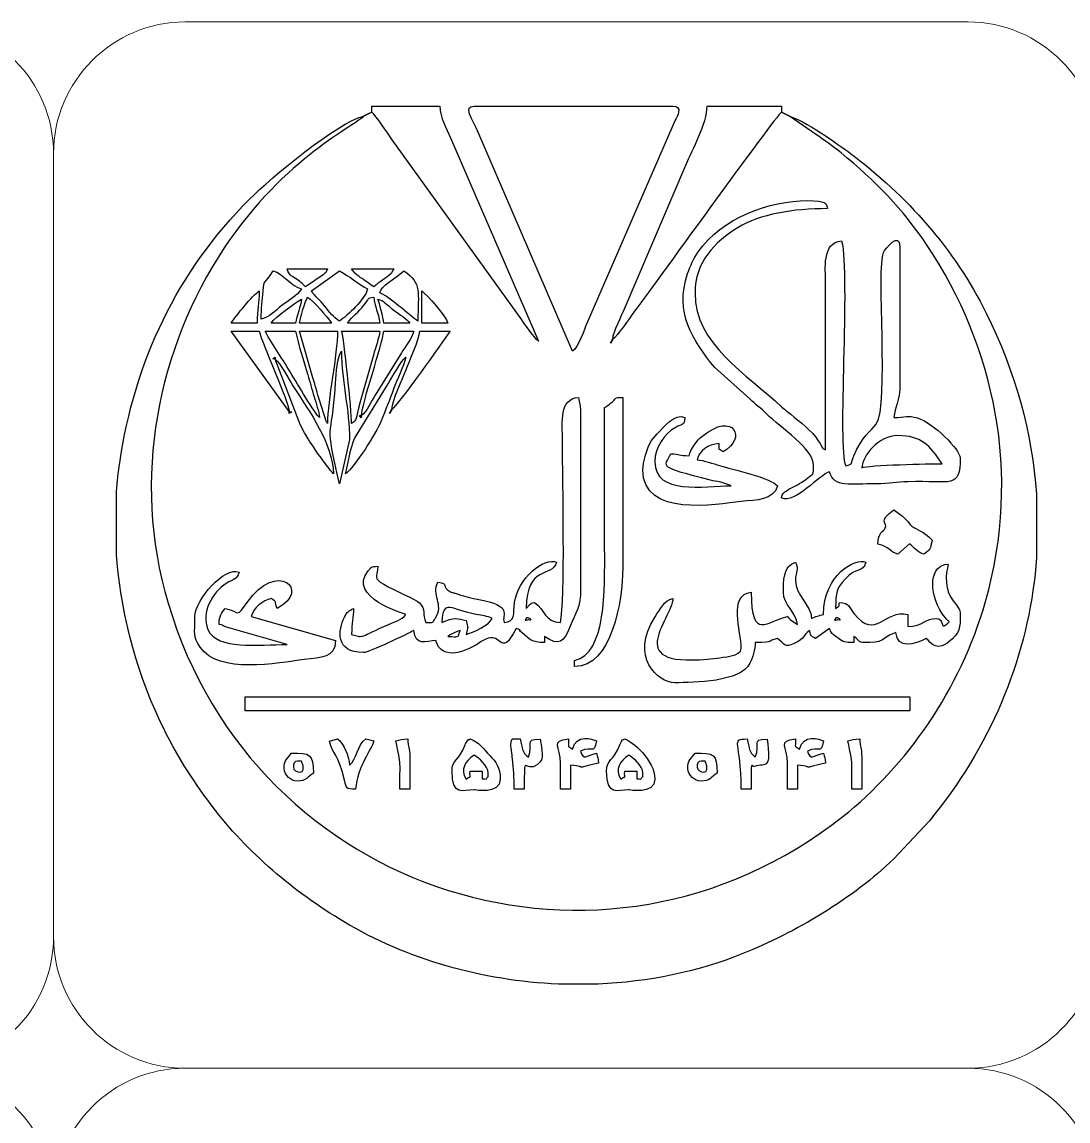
# Model space of a CAD drawing. Header units: millimetres. Extents: x -591 to 604, y 170 to 320.
# Drawn here: x 353.9 to 403.7, y 267.6 to 319.9 of the extents above; entities that cross this region are included whole.
import ezdxf

# ---------------------------------------------------------------- set-up
doc = ezdxf.new("R2010")
doc.units = ezdxf.units.MM
doc.header["$MEASUREMENT"] = 0
doc.layers.add('Layer 1', color=7, linetype='Continuous')

msp = doc.modelspace()

# ---------------------------------------------------------------- linework, layer by layer
at = {"layer": 'Layer 1', "color": 250, "lineweight": 18}
for points in [[(311.8292, 319.8725), (311.8292, 319.8725), (349.1166, 319.8725), (349.1166, 319.8725), (352.5625, 319.8725), (355.3729, 317.0621), (355.3729, 313.6162), (355.3729, 313.6162), (355.3729, 276.3288), (355.3729, 276.3288), (355.3729, 272.8829), (352.5625, 270.0725), (349.1166, 270.0725), (349.1166, 270.0725), (311.8292, 270.0725), (311.8292, 270.0725), (308.3833, 270.0725), (305.5729, 272.8829), (305.5729, 276.3288), (305.5729, 276.3288), (305.5729, 313.6162), (305.5729, 313.6162), (305.5729, 317.0621), (308.3833, 319.8725), (311.8292, 319.8725)], [(361.6292, 319.8725), (361.6292, 319.8725), (398.9166, 319.8725), (398.9166, 319.8725), (402.3625, 319.8725), (405.1729, 317.0621), (405.1729, 313.6162), (405.1729, 313.6162), (405.1729, 276.3288), (405.1729, 276.3288), (405.1729, 272.8829), (402.3625, 270.0725), (398.9166, 270.0725), (398.9166, 270.0725), (361.6292, 270.0725), (361.6292, 270.0725), (358.1833, 270.0725), (355.3729, 272.8829), (355.3729, 276.3288), (355.3729, 276.3288), (355.3729, 313.6162), (355.3729, 313.6162), (355.3729, 317.0621), (358.1833, 319.8725), (361.6292, 319.8725)], [(311.8292, 270.0725), (311.8292, 270.0725), (349.1166, 270.0725), (349.1166, 270.0725), (352.5625, 270.0725), (355.3729, 267.2621), (355.3729, 263.8162), (355.3729, 263.8162), (355.3729, 226.5288), (355.3729, 226.5288), (355.3729, 223.0829), (352.5625, 220.2725), (349.1166, 220.2725), (349.1166, 220.2725), (311.8292, 220.2725), (311.8292, 220.2725), (308.3833, 220.2725), (305.5729, 223.0829), (305.5729, 226.5288), (305.5729, 226.5288), (305.5729, 263.8162), (305.5729, 263.8162), (305.5729, 267.2621), (308.3833, 270.0725), (311.8292, 270.0725)], [(361.6292, 270.0725), (361.6292, 270.0725), (398.9166, 270.0725), (398.9166, 270.0725), (402.3625, 270.0725), (405.1729, 267.2621), (405.1729, 263.8162), (405.1729, 263.8162), (405.1729, 226.5288), (405.1729, 226.5288), (405.1729, 223.0829), (402.3625, 220.2725), (398.9166, 220.2725), (398.9166, 220.2725), (361.6292, 220.2725), (361.6292, 220.2725), (358.1833, 220.2725), (355.3729, 223.0829), (355.3729, 226.5288), (355.3729, 226.5288), (355.3729, 263.8162), (355.3729, 263.8162), (355.3729, 267.2621), (358.1833, 270.0725), (361.6292, 270.0725)]]:
    msp.add_open_spline(points, degree=3, knots=[0, 0, 0, 0, 0.125, 0.125, 0.125, 0.25, 0.25, 0.25, 0.375, 0.375, 0.375, 0.5, 0.5, 0.5, 0.625, 0.625, 0.625, 0.75, 0.75, 0.75, 0.875, 0.875, 0.875, 1, 1, 1, 1], dxfattribs=at)
at = {"layer": 'Layer 1', "color": 240}
for points, knots in [([(370.3283, 315.4831), (370.3283, 315.4831), (370.1371, 315.3875), (370.1371, 315.3875), (370.1371, 315.3875), (370.3283, 315.4831), (370.3283, 315.4831)], [0, 0, 0, 0, 0.5, 0.5, 0.5, 1, 1, 1, 1]), ([(370.5196, 315.5787), (370.5196, 315.5787), (370.3283, 315.4831), (370.3283, 315.4831), (370.3283, 315.4831), (370.5196, 315.5787), (370.5196, 315.5787)], [0, 0, 0, 0, 0.5, 0.5, 0.5, 1, 1, 1, 1]), ([(370.5196, 315.5787), (370.7502, 315.4096), (371.2702, 314.5777), (371.5027, 314.267), (371.5027, 314.267), (377.4232, 306.0356), (377.4232, 306.0356), (377.5936, 305.7854), (378.2925, 304.7977), (378.4561, 304.678), (378.4561, 304.678), (374.2753, 314.3622), (374.2753, 314.3622), (374.0812, 314.8163), (373.7706, 315.3037), (373.7706, 315.8656), (373.7706, 315.8656), (370.5196, 315.8656), (370.5196, 315.8656), (370.5196, 315.8656), (370.5196, 315.5787), (370.5196, 315.5787)], [0, 0, 0, 0, 0.1428571, 0.1428571, 0.1428571, 0.2857143, 0.2857143, 0.2857143, 0.4285714, 0.4285714, 0.4285714, 0.5714286, 0.5714286, 0.5714286, 0.7142857, 0.7142857, 0.7142857, 0.8571429, 0.8571429, 0.8571429, 1, 1, 1, 1]), ([(380.0816, 304.1999), (380.3687, 304.4104), (380.6157, 305.1724), (380.7919, 305.5932), (380.7919, 305.5932), (384.9667, 315.1944), (384.9667, 315.1944), (385.0563, 315.3854), (385.3591, 315.8656), (384.8625, 315.8656), (384.8625, 315.8656), (375.3963, 315.8656), (375.3963, 315.8656), (374.8735, 315.8656), (375.2796, 315.3359), (375.6138, 314.5534), (375.6138, 314.5534), (380.0816, 304.1999), (380.0816, 304.1999)], [0, 0, 0, 0, 0.1666667, 0.1666667, 0.1666667, 0.3333333, 0.3333333, 0.3333333, 0.5, 0.5, 0.5, 0.6666667, 0.6666667, 0.6666667, 0.8333333, 0.8333333, 0.8333333, 1, 1, 1, 1]), ([(381.994, 304.7736), (382.2156, 304.922), (382.7902, 305.7717), (383.005, 306.0575), (383.7037, 306.9873), (389.7305, 315.3622), (390.0261, 315.5787), (390.0261, 315.5787), (390.0261, 315.8656), (390.0261, 315.8656), (390.0261, 315.8656), (386.4881, 315.8656), (386.4881, 315.8656), (386.4881, 315.0549), (385.7991, 313.802), (385.469, 313.06), (385.469, 313.06), (382.5541, 306.2215), (382.5541, 306.2215), (382.4212, 305.8995), (382.024, 305.1346), (381.994, 304.7736)], [0, 0, 0, 0, 0.1428571, 0.1428571, 0.1428571, 0.2857143, 0.2857143, 0.2857143, 0.4285714, 0.4285714, 0.4285714, 0.5714286, 0.5714286, 0.5714286, 0.7142857, 0.7142857, 0.7142857, 0.8571429, 0.8571429, 0.8571429, 1, 1, 1, 1]), ([(390.2174, 315.4831), (390.2174, 315.4831), (390.0261, 315.5787), (390.0261, 315.5787), (390.0261, 315.5787), (390.2174, 315.4831), (390.2174, 315.4831)], [0, 0, 0, 0, 0.5, 0.5, 0.5, 1, 1, 1, 1]), ([(390.4086, 315.3875), (390.4086, 315.3875), (390.2174, 315.4831), (390.2174, 315.4831), (390.2174, 315.4831), (390.4086, 315.3875), (390.4086, 315.3875)], [0, 0, 0, 0, 0.5, 0.5, 0.5, 1, 1, 1, 1]), ([(390.4086, 315.3875), (390.4086, 315.3875), (391.6517, 314.527), (391.6517, 314.527), (392.1052, 314.2247), (392.4274, 313.9902), (392.8645, 313.6364), (394.4564, 312.3483), (395.8343, 310.9385), (396.9687, 309.2301), (400.1679, 304.4115), (401.4842, 298.4305), (399.7401, 292.2866), (398.5464, 288.0813), (395.9604, 284.438), (392.95, 282.0562), (381.5688, 273.0512), (364.9576, 278.2985), (360.8269, 292.2121), (359.056, 298.177), (360.3464, 304.354), (363.5008, 309.1151), (366.385, 313.4681), (369.8318, 314.9707), (370.1371, 315.3875), (368.8893, 315.0968), (365.7263, 312.4586), (364.7108, 311.4432), (361.2588, 307.9916), (359.2269, 303.7153), (358.5241, 298.8881), (358.4586, 298.4392), (358.4096, 297.9872), (358.3759, 297.5331), (358.3759, 297.5331), (358.3759, 294.4858), (358.3759, 294.4858), (358.6508, 290.6946), (359.9288, 286.9401), (361.971, 283.8897), (362.3116, 283.381), (362.5595, 283.0306), (362.9237, 282.5477), (364.5836, 280.3463), (366.8312, 278.46), (369.1861, 277.0489), (372.2029, 275.2412), (375.7899, 274.2299), (379.4087, 274.0793), (379.4087, 274.0793), (381.3016, 274.0793), (381.3016, 274.0793), (383.6773, 274.1787), (386.0263, 274.6554), (388.1957, 275.5271), (390.6467, 276.5121), (393.4903, 278.181), (395.3588, 280.0297), (395.3588, 280.0297), (397.0738, 281.8528), (397.0738, 281.8528), (397.2527, 282.0643), (397.4271, 282.2916), (397.581, 282.4928), (400.3437, 286.1041), (401.8745, 290.1925), (402.1699, 294.3787), (402.1699, 294.3787), (402.1699, 297.3939), (402.1699, 297.3939), (401.9652, 300.3065), (401.1689, 303.2224), (399.7794, 306.0167), (398.2627, 309.0669), (395.9818, 311.6047), (393.3182, 313.6118), (392.7522, 314.0384), (391.063, 315.2351), (390.4086, 315.3875)], [0, 0, 0, 0, 0.0384615, 0.0384615, 0.0384615, 0.0769231, 0.0769231, 0.0769231, 0.1153846, 0.1153846, 0.1153846, 0.1538462, 0.1538462, 0.1538462, 0.1923077, 0.1923077, 0.1923077, 0.2307692, 0.2307692, 0.2307692, 0.2692308, 0.2692308, 0.2692308, 0.3076923, 0.3076923, 0.3076923, 0.3461538, 0.3461538, 0.3461538, 0.3846154, 0.3846154, 0.3846154, 0.4230769, 0.4230769, 0.4230769, 0.4615385, 0.4615385, 0.4615385, 0.5, 0.5, 0.5, 0.5384615, 0.5384615, 0.5384615, 0.5769231, 0.5769231, 0.5769231, 0.6153846, 0.6153846, 0.6153846, 0.6538462, 0.6538462, 0.6538462, 0.6923077, 0.6923077, 0.6923077, 0.7307692, 0.7307692, 0.7307692, 0.7692308, 0.7692308, 0.7692308, 0.8076923, 0.8076923, 0.8076923, 0.8461538, 0.8461538, 0.8461538, 0.8846154, 0.8846154, 0.8846154, 0.9230769, 0.9230769, 0.9230769, 0.9615385, 0.9615385, 0.9615385, 1, 1, 1, 1]), ([(391.556, 298.7495), (391.556, 298.286), (391.541, 298.3803), (391.2767, 298.1682), (390.8403, 297.8179), (390.734, 297.8425), (390.3834, 297.6272), (390.1701, 297.4963), (390.0963, 297.4824), (390.0261, 297.2195), (390.6836, 296.9155), (391.8517, 298.3373), (392.3209, 298.4626), (392.5028, 297.6823), (393.3482, 297.8929), (394.5205, 297.8886), (395.1836, 297.8862), (395.5131, 297.9716), (396.0471, 297.9877), (398.1328, 298.0501), (398.5364, 297.6229), (398.5364, 299.1319), (398.5364, 299.489), (397.2728, 300.8026), (396.5039, 301.0268), (396.0175, 301.1686), (395.9521, 301.0443), (395.3808, 301.0443), (395.4242, 301.5662), (395.6677, 301.7736), (395.6677, 302.67), (395.6677, 302.67), (395.6677, 309.1721), (395.6677, 309.1721), (395.6677, 309.9439), (394.9635, 309.0628), (394.8864, 308.9017), (394.5469, 308.1923), (395.163, 301.5926), (394.5411, 300.7368), (394.3056, 300.4128), (393.8721, 300.1596), (393.4739, 299.222), (393.302, 298.8171), (393.4838, 298.8558), (393.086, 298.7495), (392.6744, 299.6073), (393.3002, 307.7185), (392.8947, 309.4589), (391.9349, 309.3791), (392.1294, 308.0296), (392.1297, 307.5466), (392.1297, 307.5466), (392.1297, 299.5144), (392.1297, 299.5144), (391.9248, 299.5971), (392.0418, 299.5253), (391.7842, 299.9339), (391.4935, 300.3949), (390.8948, 300.8529), (390.4746, 301.206), (390.2811, 301.3687), (390.2428, 301.3644), (390.0492, 301.5456), (388.3456, 303.1403), (385.9144, 304.521), (385.9144, 306.9728), (385.9144, 308.4435), (386.8426, 309.4092), (387.9611, 310.0897), (389.0008, 310.7222), (390.5764, 310.989), (392.2254, 310.989), (392.1568, 311.2456), (392.1755, 311.3715), (391.2692, 311.3715), (389.4711, 311.3715), (387.1887, 310.5647), (386.0651, 308.9259), (385.8345, 308.5895), (385.7036, 308.3163), (385.563, 307.8981), (384.9295, 306.0133), (385.7884, 304.7585), (386.855, 303.4192), (386.855, 303.4192), (388.5202, 301.929), (388.5202, 301.929), (388.8266, 301.6369), (389.0293, 301.5192), (389.3322, 301.2111), (389.9708, 300.562), (391.556, 299.5869), (391.556, 298.7495)], [0, 0, 0, 0, 0.0322581, 0.0322581, 0.0322581, 0.0645161, 0.0645161, 0.0645161, 0.0967742, 0.0967742, 0.0967742, 0.1290323, 0.1290323, 0.1290323, 0.1612903, 0.1612903, 0.1612903, 0.1935484, 0.1935484, 0.1935484, 0.2258065, 0.2258065, 0.2258065, 0.2580645, 0.2580645, 0.2580645, 0.2903226, 0.2903226, 0.2903226, 0.3225806, 0.3225806, 0.3225806, 0.3548387, 0.3548387, 0.3548387, 0.3870968, 0.3870968, 0.3870968, 0.4193548, 0.4193548, 0.4193548, 0.4516129, 0.4516129, 0.4516129, 0.483871, 0.483871, 0.483871, 0.516129, 0.516129, 0.516129, 0.5483871, 0.5483871, 0.5483871, 0.5806452, 0.5806452, 0.5806452, 0.6129032, 0.6129032, 0.6129032, 0.6451613, 0.6451613, 0.6451613, 0.6774194, 0.6774194, 0.6774194, 0.7096774, 0.7096774, 0.7096774, 0.7419355, 0.7419355, 0.7419355, 0.7741935, 0.7741935, 0.7741935, 0.8064516, 0.8064516, 0.8064516, 0.8387097, 0.8387097, 0.8387097, 0.8709677, 0.8709677, 0.8709677, 0.9032258, 0.9032258, 0.9032258, 0.9354839, 0.9354839, 0.9354839, 0.9677419, 0.9677419, 0.9677419, 1, 1, 1, 1]), ([(365.2605, 305.7298), (365.6675, 305.8246), (365.9042, 306.1187), (366.2437, 306.3721), (366.5833, 306.6254), (366.9565, 306.8409), (367.1729, 307.1641), (366.7133, 307.2869), (366.2937, 307.902), (365.8343, 308.0246), (365.3788, 307.3447), (365.403, 307.6277), (365.3524, 307.0723), (365.3083, 306.5869), (365.2605, 306.2771), (365.2605, 305.7298)], [0, 0, 0, 0, 0.2, 0.2, 0.2, 0.4, 0.4, 0.4, 0.6, 0.6, 0.6, 0.8, 0.8, 0.8, 1, 1, 1, 1]), ([(367.3642, 307.2597), (367.3642, 307.2597), (368.214, 307.8442), (368.214, 307.8442), (368.3573, 307.9789), (368.3375, 307.9037), (368.416, 308.1203), (368.416, 308.1203), (366.5036, 308.1203), (366.5036, 308.1203), (366.5884, 307.8024), (366.6634, 307.8212), (366.8983, 307.6546), (367.0777, 307.5275), (367.2404, 307.4285), (367.3642, 307.2597)], [0, 0, 0, 0, 0.2, 0.2, 0.2, 0.4, 0.4, 0.4, 0.6, 0.6, 0.6, 0.8, 0.8, 0.8, 1, 1, 1, 1]), ([(367.6511, 307.0685), (367.8452, 306.7785), (368.0475, 306.6596), (368.28, 306.3588), (368.5187, 306.0499), (368.687, 305.8368), (368.9897, 305.6342), (369.3705, 305.8891), (370.201, 306.6875), (370.3283, 307.1641), (369.8099, 307.4384), (369.5081, 307.7505), (368.9897, 308.0246), (368.9897, 308.0246), (367.6511, 307.0685), (367.6511, 307.0685)], [0, 0, 0, 0, 0.2, 0.2, 0.2, 0.4, 0.4, 0.4, 0.6, 0.6, 0.6, 0.8, 0.8, 0.8, 1, 1, 1, 1]), ([(370.6152, 307.2597), (370.6152, 307.2597), (370.7179, 307.3482), (370.7179, 307.3482), (370.7328, 307.3606), (370.8014, 307.4186), (370.822, 307.4355), (371.0782, 307.6437), (371.4527, 307.7922), (371.5714, 308.1203), (371.5714, 308.1203), (369.5634, 308.1203), (369.5634, 308.1203), (369.7153, 307.8935), (369.8178, 307.8195), (370.0594, 307.6602), (370.2908, 307.5077), (370.4163, 307.3928), (370.6152, 307.2597)], [0, 0, 0, 0, 0.1666667, 0.1666667, 0.1666667, 0.3333333, 0.3333333, 0.3333333, 0.5, 0.5, 0.5, 0.6666667, 0.6666667, 0.6666667, 0.8333333, 0.8333333, 0.8333333, 1, 1, 1, 1]), ([(370.9021, 306.9728), (371.2744, 306.8734), (372.3168, 305.9035), (372.7188, 305.6342), (372.7188, 307.0135), (372.9347, 307.432), (372.0495, 308.0246), (371.5571, 307.5967), (371, 307.3394), (370.9021, 306.9728)], [0, 0, 0, 0, 0.3333333, 0.3333333, 0.3333333, 0.6666667, 0.6666667, 0.6666667, 1, 1, 1, 1]), ([(363.8263, 305.5386), (363.8263, 305.5386), (365.0693, 305.5386), (365.0693, 305.5386), (365.0693, 306.2073), (365.1649, 306.4528), (365.1649, 307.0685), (364.8453, 306.8546), (364.0566, 305.8827), (363.8263, 305.5386)], [0, 0, 0, 0, 0.3333333, 0.3333333, 0.3333333, 0.6666667, 0.6666667, 0.6666667, 1, 1, 1, 1]), ([(365.7386, 305.5386), (365.7386, 305.5386), (366.886, 305.5386), (366.886, 305.5386), (366.9702, 305.8995), (367.1438, 306.3367), (367.1729, 306.686), (366.8141, 306.4458), (365.9593, 305.8679), (365.7386, 305.5386)], [0, 0, 0, 0, 0.3333333, 0.3333333, 0.3333333, 0.6666667, 0.6666667, 0.6666667, 1, 1, 1, 1]), ([(367.0773, 305.5386), (367.0773, 305.5386), (368.6072, 305.5386), (368.6072, 305.5386), (368.3827, 305.8737), (367.7956, 306.5568), (367.4598, 306.7816), (367.3315, 306.5145), (367.153, 305.8634), (367.0773, 305.5386)], [0, 0, 0, 0, 0.3333333, 0.3333333, 0.3333333, 0.6666667, 0.6666667, 0.6666667, 1, 1, 1, 1]), ([(369.3722, 305.5386), (369.3722, 305.5386), (370.9021, 305.5386), (370.9021, 305.5386), (370.8607, 306.0354), (370.653, 306.3277), (370.6152, 306.7816), (370.2852, 306.6935), (370.4474, 306.7722), (370.1506, 306.3857), (369.905, 306.066), (369.6007, 305.8798), (369.3722, 305.5386)], [0, 0, 0, 0, 0.25, 0.25, 0.25, 0.5, 0.5, 0.5, 0.75, 0.75, 0.75, 1, 1, 1, 1]), ([(371.0934, 305.5386), (371.0934, 305.5386), (372.3363, 305.5386), (372.3363, 305.5386), (372.1888, 305.7402), (371.8334, 305.9614), (371.5979, 306.1388), (371.1521, 306.4747), (371.1151, 306.6037), (370.8065, 306.686), (370.8967, 306.4979), (371.0714, 305.8025), (371.0934, 305.5386)], [0, 0, 0, 0, 0.25, 0.25, 0.25, 0.5, 0.5, 0.5, 0.75, 0.75, 0.75, 1, 1, 1, 1]), ([(372.9101, 305.5386), (372.9101, 305.5386), (374.1531, 305.5386), (374.1531, 305.5386), (374.068, 305.8573), (373.1319, 306.906), (372.9101, 307.0685), (372.9101, 307.0685), (372.9101, 305.5386), (372.9101, 305.5386)], [0, 0, 0, 0, 0.3333333, 0.3333333, 0.3333333, 0.6666667, 0.6666667, 0.6666667, 1, 1, 1, 1]), ([(366.5992, 301.3313), (366.5584, 301.8214), (365.3091, 304.5372), (365.1649, 305.156), (365.1649, 305.156), (363.8263, 305.156), (363.8263, 305.156), (363.8263, 305.156), (366.5992, 301.3313), (366.5992, 301.3313)], [0, 0, 0, 0, 0.3333333, 0.3333333, 0.3333333, 0.6666667, 0.6666667, 0.6666667, 1, 1, 1, 1]), ([(368.0335, 301.0443), (368.0082, 301.348), (367.8728, 301.713), (367.7799, 302.0338), (367.6716, 302.4078), (367.5684, 302.7603), (367.4806, 303.0731), (367.2825, 303.7783), (367.0441, 304.4774), (366.886, 305.156), (366.886, 305.156), (365.4518, 305.156), (365.4518, 305.156), (365.8382, 304.4256), (366.2935, 303.8096), (366.7257, 303.0833), (366.931, 302.7382), (367.8357, 301.1892), (368.0335, 301.0443)], [0, 0, 0, 0, 0.1666667, 0.1666667, 0.1666667, 0.3333333, 0.3333333, 0.3333333, 0.5, 0.5, 0.5, 0.6666667, 0.6666667, 0.6666667, 0.8333333, 0.8333333, 0.8333333, 1, 1, 1, 1]), ([(368.416, 300.7576), (368.416, 301.8683), (368.894, 304.0569), (368.894, 305.156), (368.894, 305.156), (367.0773, 305.156), (367.0773, 305.156), (367.0773, 305.156), (367.7259, 302.9361), (367.7259, 302.9361), (367.841, 302.5262), (367.9295, 302.2169), (368.0447, 301.8206), (368.0447, 301.8206), (368.3462, 300.8789), (368.3462, 300.8789), (368.3544, 300.8624), (368.374, 300.831), (368.3808, 300.818), (368.3877, 300.8049), (368.4026, 300.7766), (368.416, 300.7576)], [0, 0, 0, 0, 0.1428571, 0.1428571, 0.1428571, 0.2857143, 0.2857143, 0.2857143, 0.4285714, 0.4285714, 0.4285714, 0.5714286, 0.5714286, 0.5714286, 0.7142857, 0.7142857, 0.7142857, 0.8571429, 0.8571429, 0.8571429, 1, 1, 1, 1]), ([(369.5634, 300.7576), (369.8617, 300.976), (369.7147, 300.8874), (369.9666, 301.7886), (369.9666, 301.7886), (370.6039, 304.0198), (370.6039, 304.0198), (370.6985, 304.3439), (370.8748, 304.829), (370.9021, 305.156), (370.9021, 305.156), (369.0853, 305.156), (369.0853, 305.156), (369.2034, 304.91), (369.5634, 301.313), (369.5634, 300.7576)], [0, 0, 0, 0, 0.2, 0.2, 0.2, 0.4, 0.4, 0.4, 0.6, 0.6, 0.6, 0.8, 0.8, 0.8, 1, 1, 1, 1]), ([(370.0415, 301.1399), (370.2759, 301.3117), (370.5085, 301.8235), (370.6923, 302.1148), (370.6923, 302.1148), (371.9353, 304.1228), (371.9353, 304.1228), (372.119, 304.4145), (372.4399, 304.8278), (372.5276, 305.156), (372.5276, 305.156), (371.0934, 305.156), (371.0934, 305.156), (371.0408, 304.524), (370.0553, 301.7594), (370.0415, 301.1399)], [0, 0, 0, 0, 0.2, 0.2, 0.2, 0.4, 0.4, 0.4, 0.6, 0.6, 0.6, 0.8, 0.8, 0.8, 1, 1, 1, 1]), ([(371.4758, 301.4269), (371.7455, 301.6074), (373.9224, 304.6687), (374.2489, 305.156), (374.2489, 305.156), (372.8145, 305.156), (372.8145, 305.156), (372.782, 304.7663), (372.3025, 303.685), (372.1589, 303.3256), (371.9777, 302.8723), (371.5144, 301.8902), (371.4758, 301.4269)], [0, 0, 0, 0, 0.25, 0.25, 0.25, 0.5, 0.5, 0.5, 0.75, 0.75, 0.75, 1, 1, 1, 1]), ([(381.994, 304.7736), (381.994, 304.7736), (381.884, 304.5872), (381.884, 304.5872), (381.884, 304.5872), (381.994, 304.7736), (381.994, 304.7736)], [0, 0, 0, 0, 0.5, 0.5, 0.5, 1, 1, 1, 1]), ([(368.9897, 297.8889), (368.9897, 297.8889), (369.4678, 299.9925), (369.4678, 299.9925), (369.4678, 301.4315), (369.0853, 302.7305), (369.0853, 304.1999), (368.8604, 303.8761), (368.8395, 303.2323), (368.8018, 302.6666), (368.6087, 299.7816), (368.2616, 301.0142), (368.9897, 297.8889)], [0, 0, 0, 0, 0.25, 0.25, 0.25, 0.5, 0.5, 0.5, 0.75, 0.75, 0.75, 1, 1, 1, 1]), ([(365.9299, 303.8174), (365.9299, 303.8174), (365.9299, 303.913), (365.9299, 303.913), (365.9299, 303.913), (365.8183, 303.8333), (365.8183, 303.8333), (365.8183, 303.8333), (365.9299, 303.8174), (365.9299, 303.8174)], [0, 0, 0, 0, 0.3333333, 0.3333333, 0.3333333, 0.6666667, 0.6666667, 0.6666667, 1, 1, 1, 1]), ([(365.9299, 303.8174), (365.9299, 303.8174), (367.0624, 300.8383), (367.0624, 300.8383), (367.3034, 300.2315), (368.0056, 299.2434), (368.4415, 298.6793), (368.5354, 298.5581), (368.6182, 298.4644), (368.7028, 298.367), (368.6711, 299.7936), (367.5738, 301.3132), (366.7717, 302.5556), (366.572, 302.8649), (366.1592, 303.6493), (365.9299, 303.8174)], [0, 0, 0, 0, 0.2, 0.2, 0.2, 0.4, 0.4, 0.4, 0.6, 0.6, 0.6, 0.8, 0.8, 0.8, 1, 1, 1, 1]), ([(369.2766, 298.367), (369.708, 298.6832), (370.749, 300.3167), (370.9707, 300.8802), (371.1823, 301.4177), (371.3751, 301.8804), (371.5603, 302.3942), (371.7314, 302.8696), (372.0384, 303.4549), (372.1451, 303.913), (371.9153, 303.7446), (371.5035, 302.961), (371.3033, 302.6513), (371.3033, 302.6513), (369.7045, 300.0426), (369.7045, 300.0426), (369.5073, 299.627), (369.3882, 298.8466), (369.2766, 298.367)], [0, 0, 0, 0, 0.1666667, 0.1666667, 0.1666667, 0.3333333, 0.3333333, 0.3333333, 0.5, 0.5, 0.5, 0.6666667, 0.6666667, 0.6666667, 0.8333333, 0.8333333, 0.8333333, 1, 1, 1, 1]), ([(379.5079, 291.2911), (378.7415, 291.3081), (378.7967, 291.8912), (378.2649, 292.2473), (378.0908, 292.2007), (378.168, 292.2274), (378.0703, 292.1549), (378.0703, 292.1549), (377.8824, 291.9605), (377.8824, 291.9605), (377.8824, 294.0652), (379.1095, 293.3842), (379.3167, 294.1597), (378.7532, 294.4202), (377.4608, 293.3889), (377.3219, 292.2339), (377.2537, 291.6663), (377.3842, 291.3371), (376.8306, 291.2911), (376.6678, 291.6852), (377.3304, 292.061), (375.5472, 292.3982), (375.0762, 292.4871), (374.9148, 292.5497), (374.4886, 292.6783), (374.4835, 292.6798), (374.2815, 292.7421), (374.2709, 292.7475), (373.7776, 292.9959), (374.2345, 293.1423), (373.6752, 293.2035), (373.3476, 292.6205), (373.9822, 292.1368), (373.5604, 291.5039), (373.3796, 291.2326), (373.5126, 291.3002), (373.1014, 291.2911), (372.9134, 291.6829), (373.1213, 291.895), (372.7914, 292.2241), (372.605, 292.4101), (371.5862, 292.8026), (371.0917, 293.1086), (370.567, 293.4335), (370.7931, 293.3706), (370.8065, 293.9685), (370.4827, 293.9415), (370.532, 293.9611), (370.3562, 293.7493), (369.3183, 292.4975), (372.1183, 291.6757), (372.1451, 291.6736), (371.9359, 291.3879), (371.649, 291.352), (371.0959, 291.0971), (369.8547, 290.5253), (370.1505, 290.5806), (369.5634, 290.7174), (369.5634, 291.2979), (369.6591, 291.4835), (369.6591, 291.9605), (369.4293, 291.8389), (369.3504, 291.8046), (369.2199, 291.5387), (368.9249, 290.9373), (368.7608, 289.8567), (370.1371, 289.8567), (370.3748, 289.8567), (372.2251, 290.7485), (372.5276, 290.9085), (372.5894, 290.1655), (373.1026, 290.3908), (373.5794, 290.4304), (373.8551, 289.398), (375.0936, 289.9298), (375.7396, 290.379), (376.7524, 291.0832), (376.5728, 289.4329), (377.4043, 291.0041), (377.7728, 290.8708), (377.4263, 291.022), (377.6777, 290.7994), (378.0487, 290.4709), (378.1321, 290.3348), (378.743, 290.3348), (378.743, 290.3348), (378.743, 290.6216), (378.743, 290.6216), (379.4633, 290.1391), (379.6714, 290.3447), (379.9736, 291.1121), (380.2347, 291.7752), (380.4641, 291.9724), (380.4641, 292.9166), (380.4641, 292.9166), (380.4641, 301.3313), (380.4641, 301.3313), (380.4641, 301.661), (380.3934, 301.7015), (380.3685, 302.0006), (379.4403, 301.9234), (379.6034, 300.8883), (379.6035, 299.8969), (379.6037, 298.0505), (379.7429, 292.2997), (379.5079, 291.2911)], [0, 0, 0, 0, 0.0285714, 0.0285714, 0.0285714, 0.0571429, 0.0571429, 0.0571429, 0.0857143, 0.0857143, 0.0857143, 0.1142857, 0.1142857, 0.1142857, 0.1428571, 0.1428571, 0.1428571, 0.1714286, 0.1714286, 0.1714286, 0.2, 0.2, 0.2, 0.2285714, 0.2285714, 0.2285714, 0.2571429, 0.2571429, 0.2571429, 0.2857143, 0.2857143, 0.2857143, 0.3142857, 0.3142857, 0.3142857, 0.3428571, 0.3428571, 0.3428571, 0.3714286, 0.3714286, 0.3714286, 0.4, 0.4, 0.4, 0.4285714, 0.4285714, 0.4285714, 0.4571429, 0.4571429, 0.4571429, 0.4857143, 0.4857143, 0.4857143, 0.5142857, 0.5142857, 0.5142857, 0.5428571, 0.5428571, 0.5428571, 0.5714286, 0.5714286, 0.5714286, 0.6, 0.6, 0.6, 0.6285714, 0.6285714, 0.6285714, 0.6571429, 0.6571429, 0.6571429, 0.6857143, 0.6857143, 0.6857143, 0.7142857, 0.7142857, 0.7142857, 0.7428571, 0.7428571, 0.7428571, 0.7714286, 0.7714286, 0.7714286, 0.8, 0.8, 0.8, 0.8285714, 0.8285714, 0.8285714, 0.8571429, 0.8571429, 0.8571429, 0.8857143, 0.8857143, 0.8857143, 0.9142857, 0.9142857, 0.9142857, 0.9428571, 0.9428571, 0.9428571, 0.9714286, 0.9714286, 0.9714286, 1, 1, 1, 1]), ([(381.6115, 301.5225), (381.6115, 299.2913), (381.6115, 297.0602), (381.6115, 294.8291), (381.6115, 292.8472), (381.6967, 289.8283), (380.1773, 289.4742), (380.1773, 289.4742), (380.1773, 289.1873), (380.1773, 289.1873), (381.9528, 289.1873), (382.4721, 292.3273), (382.4721, 293.8728), (382.4721, 293.8728), (382.4721, 302.0006), (382.4721, 302.0006), (382.0106, 301.9903), (382.2296, 301.9958), (381.9936, 301.8096), (381.9918, 301.8082), (381.914, 301.7342), (381.8396, 301.677), (381.7344, 301.5959), (381.6946, 301.578), (381.6115, 301.5225)], [0, 0, 0, 0, 0.125, 0.125, 0.125, 0.25, 0.25, 0.25, 0.375, 0.375, 0.375, 0.5, 0.5, 0.5, 0.625, 0.625, 0.625, 0.75, 0.75, 0.75, 0.875, 0.875, 0.875, 1, 1, 1, 1]), ([(366.5992, 301.3313), (366.5992, 301.3313), (366.5992, 301.2357), (366.5992, 301.2357), (366.5992, 301.2357), (366.7108, 301.3154), (366.7108, 301.3154), (366.7108, 301.3154), (366.5992, 301.3313), (366.5992, 301.3313)], [0, 0, 0, 0, 0.3333333, 0.3333333, 0.3333333, 0.6666667, 0.6666667, 0.6666667, 1, 1, 1, 1]), ([(371.4758, 301.4269), (371.4758, 301.4269), (371.3658, 301.2403), (371.3658, 301.2403), (371.3658, 301.2403), (371.4758, 301.4269), (371.4758, 301.4269)], [0, 0, 0, 0, 0.5, 0.5, 0.5, 1, 1, 1, 1]), ([(383.4282, 298.5582), (383.4282, 296.2664), (386.9497, 296.92), (388.0968, 297.0452), (388.8581, 297.1285), (389.6474, 297.0916), (389.8349, 297.7932), (389.5614, 298.1665), (387.6438, 298.5844), (387.0736, 298.7612), (386.8211, 298.8396), (386.299, 299.0123), (386.01, 299.0363), (386.1231, 299.46), (386.5195, 299.7892), (387.0618, 299.8013), (387.0989, 299.3572), (386.9594, 299.6341), (387.2532, 299.4187), (388.3952, 300.0232), (387.7828, 301.3947), (386.2383, 300.1468), (386.0055, 299.959), (385.7006, 299.5412), (385.6277, 299.2275), (385.147, 299.2275), (385.1995, 299.3136), (384.767, 299.3232), (384.4232, 298.6736), (384.1384, 298.701), (386.6576, 298.0583), (386.7947, 298.0234), (386.9153, 298.0107), (387.1368, 297.9638), (387.1368, 297.9638), (387.572, 297.8252), (387.572, 297.8252), (387.5861, 297.8191), (387.6155, 297.806), (387.6357, 297.7932), (386.341, 297.7932), (384.002, 297.3294), (384.002, 298.9407), (384.002, 299.6393), (384.4729, 300.2754), (384.9635, 300.561), (385.3371, 300.7785), (385.3898, 300.6188), (385.4363, 301.0443), (384.949, 301.2698), (384.4167, 300.5689), (384.105, 300.2721), (384.105, 300.2721), (383.8456, 299.9578), (383.8456, 299.9578), (383.6266, 299.6085), (383.4282, 298.8962), (383.4282, 298.5582)], [0, 0, 0, 0, 0.0526316, 0.0526316, 0.0526316, 0.1052632, 0.1052632, 0.1052632, 0.1578947, 0.1578947, 0.1578947, 0.2105263, 0.2105263, 0.2105263, 0.2631579, 0.2631579, 0.2631579, 0.3157895, 0.3157895, 0.3157895, 0.3684211, 0.3684211, 0.3684211, 0.4210526, 0.4210526, 0.4210526, 0.4736842, 0.4736842, 0.4736842, 0.5263158, 0.5263158, 0.5263158, 0.5789474, 0.5789474, 0.5789474, 0.6315789, 0.6315789, 0.6315789, 0.6842105, 0.6842105, 0.6842105, 0.7368421, 0.7368421, 0.7368421, 0.7894737, 0.7894737, 0.7894737, 0.8421053, 0.8421053, 0.8421053, 0.8947368, 0.8947368, 0.8947368, 0.9473684, 0.9473684, 0.9473684, 1, 1, 1, 1]), ([(370.0415, 301.1399), (370.0415, 301.1399), (369.9459, 301.1399), (369.9459, 301.1399), (369.9459, 301.1399), (370.0256, 301.0285), (370.0256, 301.0285), (370.0256, 301.0285), (370.0415, 301.1399), (370.0415, 301.1399)], [0, 0, 0, 0, 0.3333333, 0.3333333, 0.3333333, 0.6666667, 0.6666667, 0.6666667, 1, 1, 1, 1]), ([(393.8509, 298.6538), (393.9003, 299.2482), (394.642, 300.1839), (395.572, 300.1839), (396.6821, 300.1839), (397.0813, 299.7327), (397.6757, 298.845), (397.0883, 298.845), (394.1239, 298.785), (393.8509, 298.6538)], [0, 0, 0, 0, 0.3333333, 0.3333333, 0.3333333, 0.6666667, 0.6666667, 0.6666667, 1, 1, 1, 1]), ([(394.6158, 295.0203), (395.1692, 294.8913), (395.1856, 294.6453), (395.572, 294.5422), (395.572, 294.5422), (396.1279, 295.0389), (396.1279, 295.0389), (396.3553, 294.8381), (396.5063, 294.6245), (396.8151, 294.5422), (397.1416, 294.7608), (397.0955, 294.7736), (397.1975, 295.2115), (396.7742, 295.6577), (396.466, 295.687), (396.2402, 295.8797), (395.9635, 296.1154), (396.1261, 296.1467), (395.3808, 296.6458), (394.5874, 296.1145), (395.0959, 296.0234), (394.9733, 295.7833), (394.8814, 295.6038), (394.6287, 295.5937), (394.6158, 295.0203)], [0, 0, 0, 0, 0.125, 0.125, 0.125, 0.25, 0.25, 0.25, 0.375, 0.375, 0.375, 0.5, 0.5, 0.5, 0.625, 0.625, 0.625, 0.75, 0.75, 0.75, 0.875, 0.875, 0.875, 1, 1, 1, 1]), ([(362.105, 291.578), (362.105, 290.7362), (362.0014, 290.6412), (362.3558, 290.1075), (363.2185, 288.8086), (366.0465, 289.3564), (367.3099, 289.5285), (368.1067, 289.637), (368.7792, 289.571), (368.7985, 290.4304), (368.7985, 290.4304), (364.7825, 291.578), (364.7825, 291.578), (364.8923, 291.9894), (365.3289, 292.3291), (365.7386, 292.4385), (366.0545, 292.2071), (365.8459, 292.3344), (366.0255, 291.9605), (367.6735, 292.8325), (366.015, 294.2894), (364.5908, 292.2476), (364.0581, 291.4841), (364.2999, 291.7833), (363.5393, 291.9605), (363.3649, 291.6998), (363.2624, 291.6409), (363.2524, 291.1955), (363.6074, 291.1127), (363.2825, 291.1742), (363.6092, 291.074), (363.6092, 291.074), (366.5036, 290.2392), (366.5036, 290.2392), (365.1306, 290.2392), (363.1525, 289.959), (362.7227, 290.9551), (362.3769, 291.7563), (362.9529, 292.7319), (363.5935, 293.1492), (363.9471, 293.3795), (364.1113, 293.3166), (364.2088, 293.6816), (363.5211, 293.9996), (362.105, 292.3441), (362.105, 291.578)], [0, 0, 0, 0, 0.0666667, 0.0666667, 0.0666667, 0.1333333, 0.1333333, 0.1333333, 0.2, 0.2, 0.2, 0.2666667, 0.2666667, 0.2666667, 0.3333333, 0.3333333, 0.3333333, 0.4, 0.4, 0.4, 0.4666667, 0.4666667, 0.4666667, 0.5333333, 0.5333333, 0.5333333, 0.6, 0.6, 0.6, 0.6666667, 0.6666667, 0.6666667, 0.7333333, 0.7333333, 0.7333333, 0.8, 0.8, 0.8, 0.8666667, 0.8666667, 0.8666667, 0.9333333, 0.9333333, 0.9333333, 1, 1, 1, 1]), ([(392.0341, 291.6736), (391.8024, 291.6195), (391.6504, 291.5735), (391.4604, 291.4822), (391.446, 292.1271), (390.6954, 292.5548), (390.6954, 293.2991), (390.6954, 293.7648), (390.8863, 293.7618), (390.6954, 294.1597), (390.1028, 294.0014), (390.1217, 293.1991), (390.1217, 292.7254), (390.1217, 292.1293), (390.7427, 291.7779), (390.7911, 291.1955), (390.7911, 291.1955), (390.4465, 291.4246), (390.4465, 291.4246), (390.3916, 291.4789), (390.3328, 291.5591), (390.3129, 291.578), (389.3468, 291.3529), (388.5918, 290.3775), (388.5918, 292.7254), (387.4788, 292.6328), (388.1136, 290.8626), (388.1136, 290.0479), (388.1136, 289.6866), (387.2448, 289.637), (386.9382, 289.5979), (382.203, 288.9935), (384.8402, 291.4301), (384.8625, 292.4385), (384.4234, 292.3213), (384.2473, 291.9122), (384.0193, 291.5607), (382.7805, 289.6518), (384.1493, 288.4224), (384.9582, 288.4224), (385.8625, 288.4224), (388.0994, 288.4567), (388.5281, 289.3467), (388.6469, 289.5933), (388.7759, 290.0148), (388.7831, 290.3348), (389.7693, 290.3348), (389.2844, 290.3978), (389.8349, 290.5262), (390.2143, 290.272), (390.1516, 290.0626), (390.6336, 290.2888), (391.2119, 290.5606), (391.0173, 290.6539), (391.3648, 290.9085), (391.454, 290.5745), (391.4012, 290.6938), (391.6517, 290.5262), (391.6517, 290.5262), (392.3209, 291.0041), (392.3209, 291.0041), (392.3758, 290.7989), (392.4691, 290.7244), (392.7215, 290.5441), (392.9955, 290.3482), (393.022, 290.3348), (393.4684, 290.3348), (393.4684, 290.3348), (393.4684, 290.6216), (393.4684, 290.6216), (393.8529, 290.3641), (393.5845, 290.3348), (394.2334, 290.3348), (394.9491, 290.3348), (394.9733, 290.6786), (395.4764, 290.8129), (395.5429, 290.0141), (396.3678, 290.2389), (396.9107, 290.5262), (397.1869, 290.3411), (397.3791, 289.7879), (398.1725, 290.5073), (398.5844, 290.8806), (398.5364, 291.2878), (398.5364, 291.7692), (398.5364, 292.1071), (397.8669, 292.3414), (397.8669, 293.3948), (397.8669, 293.7244), (397.9376, 293.7649), (397.9625, 294.0641), (397.1277, 294.0454), (396.9544, 292.7916), (397.7, 291.69), (398.0509, 291.1714), (398.1133, 291.4283), (397.8623, 291.1982), (397.5621, 290.9232), (397.8231, 291.4822), (397.3888, 291.4822), (396.9106, 291.4822), (396.7549, 291.1155), (396.0501, 291.0999), (396.0501, 291.0999), (396.0501, 291.6736), (396.0501, 291.6736), (394.9377, 291.9327), (394.5266, 290.4206), (393.4966, 291.7017), (393.2448, 292.0152), (393.2767, 292.2076), (392.7991, 292.2473), (392.7322, 291.9677), (392.8114, 292.1095), (392.6078, 291.9605), (392.6078, 292.7375), (392.6541, 292.9033), (393.0455, 293.3396), (393.6218, 293.9826), (393.894, 293.6046), (394.0421, 294.1597), (393.5656, 294.38), (392.0341, 293.5768), (392.0341, 291.6736)], [0, 0, 0, 0, 0.0243902, 0.0243902, 0.0243902, 0.0487805, 0.0487805, 0.0487805, 0.0731707, 0.0731707, 0.0731707, 0.097561, 0.097561, 0.097561, 0.1219512, 0.1219512, 0.1219512, 0.1463415, 0.1463415, 0.1463415, 0.1707317, 0.1707317, 0.1707317, 0.195122, 0.195122, 0.195122, 0.2195122, 0.2195122, 0.2195122, 0.2439024, 0.2439024, 0.2439024, 0.2682927, 0.2682927, 0.2682927, 0.2926829, 0.2926829, 0.2926829, 0.3170732, 0.3170732, 0.3170732, 0.3414634, 0.3414634, 0.3414634, 0.3658537, 0.3658537, 0.3658537, 0.3902439, 0.3902439, 0.3902439, 0.4146341, 0.4146341, 0.4146341, 0.4390244, 0.4390244, 0.4390244, 0.4634146, 0.4634146, 0.4634146, 0.4878049, 0.4878049, 0.4878049, 0.5121951, 0.5121951, 0.5121951, 0.5365854, 0.5365854, 0.5365854, 0.5609756, 0.5609756, 0.5609756, 0.5853659, 0.5853659, 0.5853659, 0.6097561, 0.6097561, 0.6097561, 0.6341463, 0.6341463, 0.6341463, 0.6585366, 0.6585366, 0.6585366, 0.6829268, 0.6829268, 0.6829268, 0.7073171, 0.7073171, 0.7073171, 0.7317073, 0.7317073, 0.7317073, 0.7560976, 0.7560976, 0.7560976, 0.7804878, 0.7804878, 0.7804878, 0.804878, 0.804878, 0.804878, 0.8292683, 0.8292683, 0.8292683, 0.8536585, 0.8536585, 0.8536585, 0.8780488, 0.8780488, 0.8780488, 0.902439, 0.902439, 0.902439, 0.9268293, 0.9268293, 0.9268293, 0.9512195, 0.9512195, 0.9512195, 0.9756098, 0.9756098, 0.9756098, 1, 1, 1, 1]), ([(373.8663, 291.2911), (373.8925, 292.4661), (374.3472, 291.8815), (375.4905, 291.6721), (375.8007, 291.6153), (376.0084, 291.6015), (376.2569, 291.4822), (376.1466, 291.1779), (375.3218, 290.789), (375.0137, 290.7174), (375.1157, 291.1552), (375.1157, 290.9487), (375.0137, 291.3868), (374.6271, 291.4893), (374.4128, 291.5533), (373.8663, 291.2911)], [0, 0, 0, 0, 0.2, 0.2, 0.2, 0.4, 0.4, 0.4, 0.6, 0.6, 0.6, 0.8, 0.8, 0.8, 1, 1, 1, 1]), ([(377.8824, 291.4822), (377.984, 291.5838), (378.245, 291.3305), (377.9889, 291.4326), (377.9867, 291.4334), (377.7222, 291.3221), (377.8824, 291.4822)], [0, 0, 0, 0, 0.5, 0.5, 0.5, 1, 1, 1, 1]), ([(392.6078, 291.4822), (392.7094, 291.5838), (392.9705, 291.3305), (392.7144, 291.4326), (392.7121, 291.4334), (392.4476, 291.3221), (392.6078, 291.4822)], [0, 0, 0, 0, 0.5, 0.5, 0.5, 1, 1, 1, 1]), ([(374.1531, 290.6216), (374.2773, 290.7296), (374.1564, 290.6578), (374.3851, 290.7722), (374.508, 290.8335), (374.6052, 290.8502), (374.727, 290.9085), (374.6221, 290.516), (374.6556, 290.6216), (374.1531, 290.6216)], [0, 0, 0, 0, 0.3333333, 0.3333333, 0.3333333, 0.6666667, 0.6666667, 0.6666667, 1, 1, 1, 1]), ([(364.4956, 287.0838), (364.4956, 287.0838), (396.1457, 287.0838), (396.1457, 287.0838), (396.1457, 287.0838), (396.1457, 287.753), (396.1457, 287.753), (396.1457, 287.753), (364.4956, 287.753), (364.4956, 287.753), (364.4956, 287.753), (364.4956, 287.0838), (364.4956, 287.0838)], [0, 0, 0, 0, 0.25, 0.25, 0.25, 0.5, 0.5, 0.5, 0.75, 0.75, 0.75, 1, 1, 1, 1]), ([(368.5152, 285.6378), (368.6674, 284.9808), (368.9114, 285.0978), (369.2286, 283.7846), (369.3297, 283.3661), (369.2839, 283.365), (369.7546, 283.3546), (369.8471, 284.4663), (370.5136, 285.2131), (370.6152, 285.6495), (370.6152, 285.6495), (370.2364, 285.7567), (370.2364, 285.7567), (369.8275, 285.4482), (369.818, 284.7586), (369.4678, 284.502), (369.4294, 284.9632), (369.1816, 285.5343), (368.894, 285.745), (368.894, 285.745), (368.5152, 285.6378), (368.5152, 285.6378)], [0, 0, 0, 0, 0.1428571, 0.1428571, 0.1428571, 0.2857143, 0.2857143, 0.2857143, 0.4285714, 0.4285714, 0.4285714, 0.5714286, 0.5714286, 0.5714286, 0.7142857, 0.7142857, 0.7142857, 0.8571429, 0.8571429, 0.8571429, 1, 1, 1, 1]), ([(371.6671, 285.6495), (371.9412, 284.4726), (371.8583, 284.6561), (371.8583, 283.3546), (371.8583, 283.3546), (372.3363, 283.3546), (372.3363, 283.3546), (372.3363, 283.3546), (372.3363, 284.8844), (372.3363, 284.8844), (372.3363, 285.3651), (372.2505, 285.3126), (372.2408, 285.745), (371.9855, 285.7394), (371.8585, 285.7237), (371.6671, 285.6495)], [0, 0, 0, 0, 0.2, 0.2, 0.2, 0.4, 0.4, 0.4, 0.6, 0.6, 0.6, 0.8, 0.8, 0.8, 1, 1, 1, 1]), ([(374.3443, 284.2152), (374.3443, 282.9841), (374.8598, 283.3271), (375.3963, 283.3271), (375.3968, 283.3271), (376.6393, 283.0627), (376.6393, 283.8326), (376.6393, 284.3969), (376.4383, 284.6639), (376.1399, 284.9587), (375.8542, 285.2406), (375.617, 285.635), (375.2049, 285.745), (375.0266, 285.6256), (375.2146, 285.8398), (375.0474, 285.6161), (374.9379, 285.4695), (375.0203, 285.5986), (374.9683, 285.4602), (374.6858, 284.7059), (374.3443, 284.7898), (374.3443, 284.2152)], [0, 0, 0, 0, 0.1428571, 0.1428571, 0.1428571, 0.2857143, 0.2857143, 0.2857143, 0.4285714, 0.4285714, 0.4285714, 0.5714286, 0.5714286, 0.5714286, 0.7142857, 0.7142857, 0.7142857, 0.8571429, 0.8571429, 0.8571429, 1, 1, 1, 1]), ([(377.3087, 283.3546), (377.3087, 283.3546), (377.7867, 283.3546), (377.7867, 283.3546), (377.7867, 285.2471), (377.7686, 284.0649), (378.4185, 284.533), (378.7771, 284.7914), (378.6105, 285.2305), (378.5354, 285.7422), (377.7275, 285.7267), (378.2658, 285.4842), (377.978, 284.8844), (377.668, 285.1115), (377.6948, 285.3187), (377.5955, 285.745), (377.2193, 285.7366), (377.1709, 285.8362), (377.142, 285.4851), (377.1411, 285.4741), (377.2034, 284.9633), (377.221, 284.7984), (377.2741, 284.301), (377.3087, 283.9778), (377.3087, 283.3546)], [0, 0, 0, 0, 0.125, 0.125, 0.125, 0.25, 0.25, 0.25, 0.375, 0.375, 0.375, 0.5, 0.5, 0.5, 0.625, 0.625, 0.625, 0.75, 0.75, 0.75, 0.875, 0.875, 0.875, 1, 1, 1, 1]), ([(379.5079, 284.5976), (379.5079, 284.5976), (379.5079, 283.3546), (379.5079, 283.3546), (379.5079, 283.3546), (379.986, 283.3546), (379.986, 283.3546), (379.986, 283.3546), (379.986, 284.502), (379.986, 284.502), (380.9673, 284.4203), (379.9427, 284.2755), (381.3247, 284.5976), (381.3032, 284.8557), (381.2799, 284.8576), (381.229, 285.0757), (380.7319, 284.9598), (380.5931, 284.6882), (380.4641, 285.1713), (381.0382, 285.4467), (381.0681, 284.9584), (381.229, 285.6495), (381.0387, 285.7564), (380.2467, 285.9755), (380.0816, 285.2669), (379.8038, 285.4705), (379.9014, 285.2536), (379.8904, 285.745), (379.004, 285.6713), (379.5079, 285.3851), (379.5079, 284.5976)], [0, 0, 0, 0, 0.1, 0.1, 0.1, 0.2, 0.2, 0.2, 0.3, 0.3, 0.3, 0.4, 0.4, 0.4, 0.5, 0.5, 0.5, 0.6, 0.6, 0.6, 0.7, 0.7, 0.7, 0.8, 0.8, 0.8, 0.9, 0.9, 0.9, 1, 1, 1, 1]), ([(381.7071, 284.2152), (381.7071, 282.9841), (382.2225, 283.3271), (382.759, 283.3271), (382.7595, 283.3271), (384.002, 283.0627), (384.002, 283.8326), (384.002, 284.7432), (382.9042, 285.6553), (382.5677, 285.745), (382.4847, 285.6896), (382.4485, 285.7733), (382.3312, 285.4602), (382.0486, 284.7059), (381.7071, 284.7898), (381.7071, 284.2152)], [0, 0, 0, 0, 0.2, 0.2, 0.2, 0.4, 0.4, 0.4, 0.6, 0.6, 0.6, 0.8, 0.8, 0.8, 1, 1, 1, 1]), ([(388.1136, 283.3546), (388.1136, 283.3546), (388.5918, 283.3546), (388.5918, 283.3546), (388.5918, 283.5793), (388.5784, 283.8233), (388.5811, 284.0422), (388.5891, 284.7126), (388.6287, 284.4085), (388.7373, 284.4372), (389.3215, 284.5912), (389.5528, 284.2959), (389.3404, 285.7422), (388.5326, 285.7267), (389.0709, 285.4842), (388.7831, 284.8844), (388.473, 285.1115), (388.4999, 285.3187), (388.4006, 285.745), (387.5737, 285.7266), (388.1136, 285.6555), (388.1136, 283.3546)], [0, 0, 0, 0, 0.1428571, 0.1428571, 0.1428571, 0.2857143, 0.2857143, 0.2857143, 0.4285714, 0.4285714, 0.4285714, 0.5714286, 0.5714286, 0.5714286, 0.7142857, 0.7142857, 0.7142857, 0.8571429, 0.8571429, 0.8571429, 1, 1, 1, 1]), ([(390.3129, 284.5976), (390.3129, 284.5976), (390.3129, 283.3546), (390.3129, 283.3546), (390.3129, 283.3546), (390.7911, 283.3546), (390.7911, 283.3546), (390.7911, 283.3546), (390.7911, 284.502), (390.7911, 284.502), (391.7724, 284.4203), (390.7477, 284.2755), (392.1297, 284.5976), (392.1083, 284.8557), (392.0849, 284.8576), (392.0341, 285.0757), (391.5371, 284.9598), (391.3981, 284.6882), (391.2692, 285.1713), (391.8431, 285.4467), (391.8732, 284.9584), (392.0341, 285.6495), (391.8436, 285.7564), (391.0517, 285.9755), (390.8867, 285.2669), (390.6089, 285.4705), (390.7064, 285.2536), (390.6954, 285.745), (389.8091, 285.6713), (390.3129, 285.3851), (390.3129, 284.5976)], [0, 0, 0, 0, 0.1, 0.1, 0.1, 0.2, 0.2, 0.2, 0.3, 0.3, 0.3, 0.4, 0.4, 0.4, 0.5, 0.5, 0.5, 0.6, 0.6, 0.6, 0.7, 0.7, 0.7, 0.8, 0.8, 0.8, 0.9, 0.9, 0.9, 1, 1, 1, 1]), ([(393.1815, 285.6495), (393.4558, 284.4726), (393.3728, 284.6561), (393.3728, 283.3546), (393.3728, 283.3546), (393.8509, 283.3546), (393.8509, 283.3546), (393.8509, 283.3546), (393.8509, 284.8844), (393.8509, 284.8844), (393.8509, 285.3651), (393.7649, 285.3126), (393.7552, 285.745), (393.4999, 285.7394), (393.3729, 285.7237), (393.1815, 285.6495)], [0, 0, 0, 0, 0.2, 0.2, 0.2, 0.4, 0.4, 0.4, 0.6, 0.6, 0.6, 0.8, 0.8, 0.8, 1, 1, 1, 1]), ([(366.9817, 283.737), (367.4161, 283.737), (367.4804, 283.9413), (367.7466, 284.1195), (367.7466, 285.0509), (367.5735, 285.0757), (366.6948, 285.0757), (366.5394, 284.8437), (366.3121, 284.6948), (366.3505, 284.3363), (366.386, 284.0069), (366.664, 283.737), (366.9817, 283.737)], [0, 0, 0, 0, 0.25, 0.25, 0.25, 0.5, 0.5, 0.5, 0.75, 0.75, 0.75, 1, 1, 1, 1]), ([(366.7905, 284.4064), (366.7905, 284.5629), (366.8477, 284.6932), (366.9817, 284.6932), (366.9817, 284.6932), (367.1729, 284.6932), (367.1729, 284.6932), (367.5226, 283.9642), (366.7905, 284.1083), (366.7905, 284.4064)], [0, 0, 0, 0, 0.3333333, 0.3333333, 0.3333333, 0.6666667, 0.6666667, 0.6666667, 1, 1, 1, 1]), ([(375.0137, 283.8326), (374.7153, 284.2783), (374.9688, 284.6939), (375.3963, 284.9801), (375.6266, 284.8258), (376.0656, 284.4815), (376.0656, 284.1195), (376.0656, 283.7539), (376.095, 284.0847), (375.97, 283.8326), (375.7168, 283.9348), (375.7915, 283.6359), (375.7786, 284.2152), (375.7786, 284.2152), (375.2049, 284.2152), (375.2049, 284.2152), (375.1694, 283.7879), (375.3095, 284.0381), (375.0137, 283.8326)], [0, 0, 0, 0, 0.1666667, 0.1666667, 0.1666667, 0.3333333, 0.3333333, 0.3333333, 0.5, 0.5, 0.5, 0.6666667, 0.6666667, 0.6666667, 0.8333333, 0.8333333, 0.8333333, 1, 1, 1, 1]), ([(382.3765, 283.8326), (382.0781, 284.2783), (382.3316, 284.6939), (382.759, 284.9801), (382.9894, 284.8258), (383.4282, 284.4815), (383.4282, 284.1195), (383.4282, 283.7539), (383.4576, 284.0847), (383.3327, 283.8326), (383.0795, 283.9348), (383.1544, 283.6359), (383.1414, 284.2152), (383.1414, 284.2152), (382.5677, 284.2152), (382.5677, 284.2152), (382.5322, 283.7879), (382.6723, 284.0381), (382.3765, 283.8326)], [0, 0, 0, 0, 0.1666667, 0.1666667, 0.1666667, 0.3333333, 0.3333333, 0.3333333, 0.5, 0.5, 0.5, 0.6666667, 0.6666667, 0.6666667, 0.8333333, 0.8333333, 0.8333333, 1, 1, 1, 1]), ([(386.2014, 283.737), (386.6358, 283.737), (386.7001, 283.9413), (386.9662, 284.1195), (386.9662, 285.0509), (386.7932, 285.0757), (385.9144, 285.0757), (385.759, 284.8437), (385.5318, 284.6948), (385.5702, 284.3363), (385.6056, 284.0069), (385.8837, 283.737), (386.2014, 283.737)], [0, 0, 0, 0, 0.25, 0.25, 0.25, 0.5, 0.5, 0.5, 0.75, 0.75, 0.75, 1, 1, 1, 1]), ([(386.01, 284.4064), (386.01, 284.5629), (386.0672, 284.6932), (386.2014, 284.6932), (386.2014, 284.6932), (386.3925, 284.6932), (386.3925, 284.6932), (386.7423, 283.9642), (386.01, 284.1083), (386.01, 284.4064)], [0, 0, 0, 0, 0.3333333, 0.3333333, 0.3333333, 0.6666667, 0.6666667, 0.6666667, 1, 1, 1, 1])]:
    msp.add_open_spline(points, degree=3, knots=knots, dxfattribs=at)

doc.saveas('drawing.dxf')
